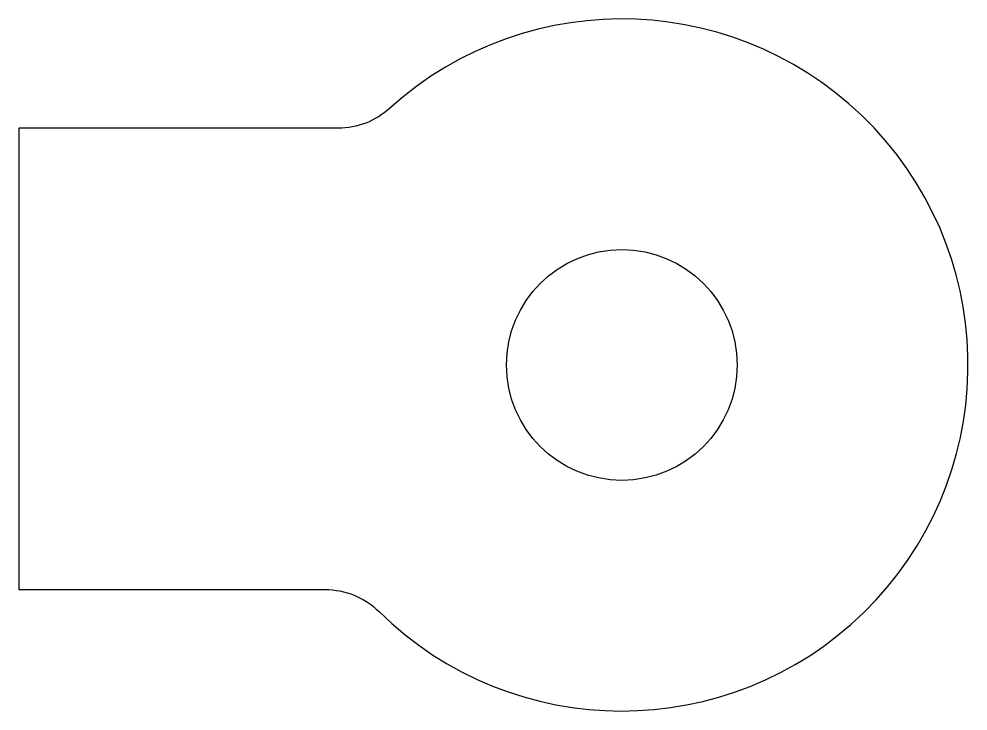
# Model space of a CAD drawing. Header units: millimetres. Extents: x -0.4 to 24.3, y 141.6 to 159.6.
import ezdxf

# ---------------------------------------------------------------- set-up
doc = ezdxf.new("R2010")
doc.units = ezdxf.units.MM
doc.layers.get('0').update_dxf_attribs({"linetype": 'CONTINUOUS'})

msp = doc.modelspace()

# ---------------------------------------------------------------- linework, layer by layer
msp.add_lwpolyline([(8.998, 144.167, 2.317967), (9.276, 157.258, -0.185839), (7.935, 156.741), (-0.362, 156.741), (-0.362, 144.741), (7.595, 144.741, -0.19685)], format="xyb", close=True)
msp.add_circle((15.311, 150.581), 3)

doc.saveas('drawing.dxf')
